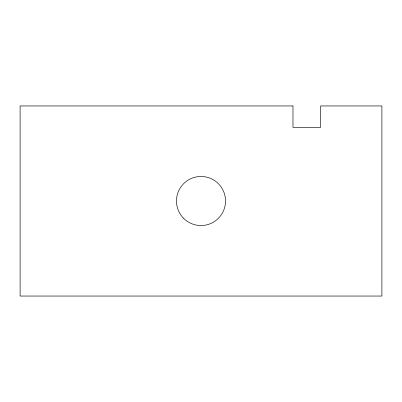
<?xml version="1.0" encoding="UTF-8"?>
<svg xmlns="http://www.w3.org/2000/svg" width="402" height="402" viewBox="0 0 402 402"><rect width="100%" height="100%" fill="white"/><g stroke="black" fill="none" stroke-linecap="round" stroke-linejoin="round"><path stroke-width="0.6" d="M292.983 105.952L20.1 105.952L20.1 296.048L381.9 296.048L381.9 105.952L320.58 105.952L320.58 127.414L292.983 127.414L292.983 105.952M183.654 218.346A24.527 24.527 0 0 0 224.693 207.347A24.527 24.527 0 0 0 194.653 177.307A24.527 24.527 0 0 0 183.654 218.346"/></g></svg>
